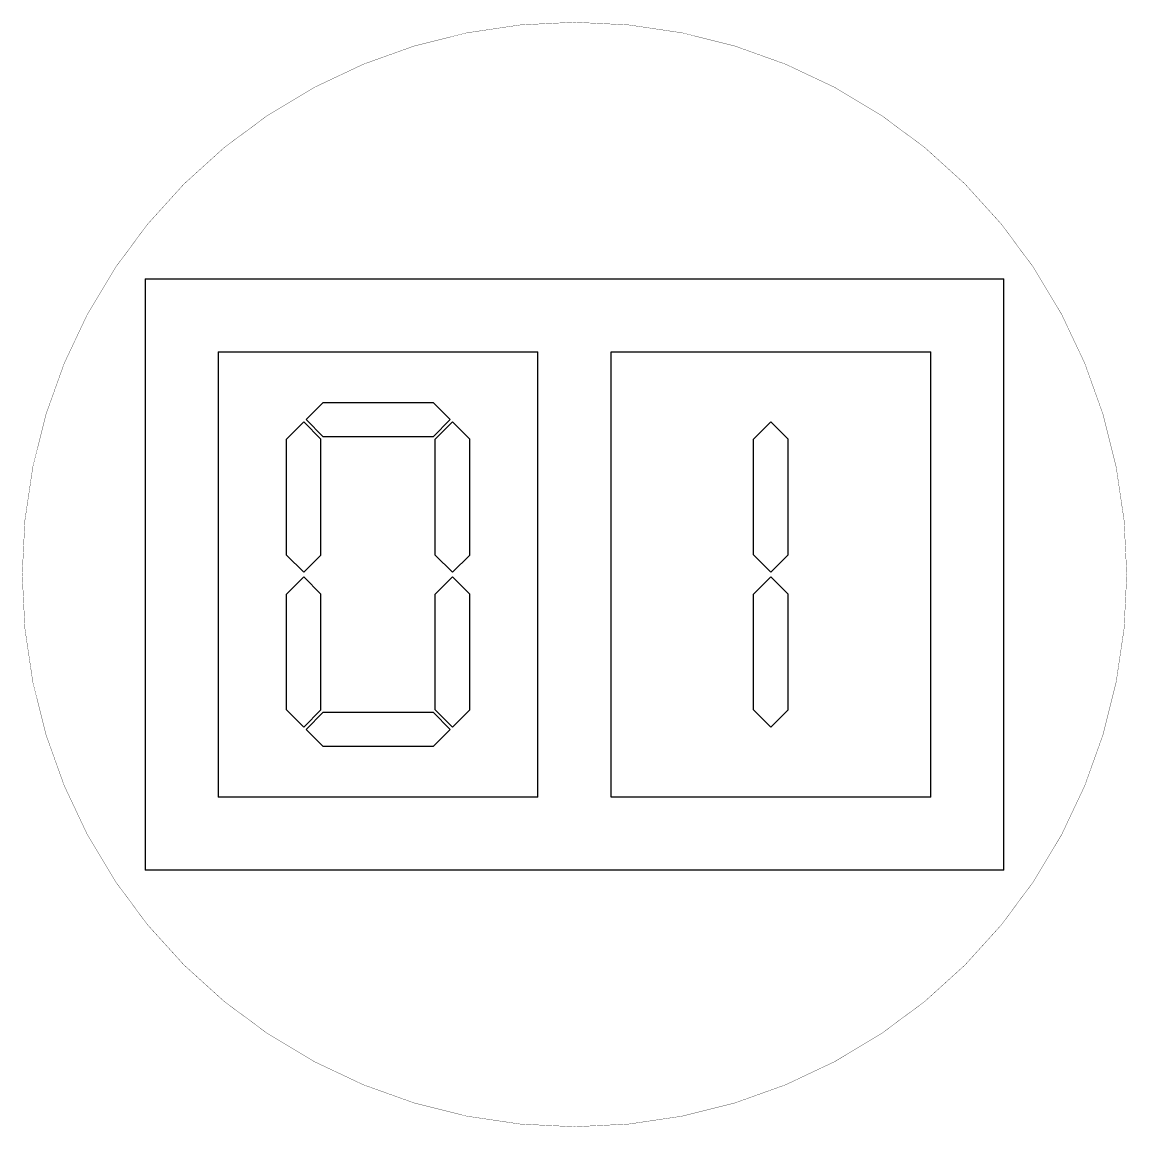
# Model space of a CAD drawing. Header units: millimetres. Extents: x 419.731 to 420.212, y 293.899 to 294.38.
import ezdxf

# ---------------------------------------------------------------- set-up
doc = ezdxf.new("R2010")
doc.units = ezdxf.units.MM
for name, color, linetype in [('Default', 7, 'Continuous'), ('Object', 7, 'Continuous'), ('Title', 7, 'Continuous')]:
    doc.layers.add(name, color=color, linetype=linetype)

msp = doc.modelspace()

# ---------------------------------------------------------------- linework, layer by layer
at = {"layer": 'Default', "color": 7, "linetype": 'Continuous'}
msp.add_line((419.81633, 294.2362), (419.95562, 294.2362), dxfattribs=at)
at = {"layer": 'Object', "color": 7, "linetype": 'Continuous'}
for p, q in [((419.78451, 294.26802), (420.15855, 294.26802)), ((419.78451, 294.26802), (419.78451, 294.01046)), ((420.15855, 294.01046), (420.15855, 294.26802)), ((419.81633, 294.2362), (419.81633, 294.04228)), ((419.95562, 294.04228), (419.95562, 294.2362)), ((419.98744, 294.04228), (419.98744, 294.2362)), ((419.98744, 294.2362), (420.12674, 294.2362)), ((420.12674, 294.04228), (420.12674, 294.2362)), ((419.85456, 294.20673), (419.86206, 294.21423)), ((419.86206, 294.21423), (419.90989, 294.21423)), ((419.91738, 294.20673), (419.90989, 294.21423)), ((419.85456, 294.20673), (419.86206, 294.19924)), ((419.91738, 294.20673), (419.90989, 294.19924)), ((419.85356, 294.20573), (419.84606, 294.19823)), ((419.85356, 294.20573), (419.86106, 294.19824)), ((419.91838, 294.20573), (419.91088, 294.19824)), ((419.91838, 294.20573), (419.92588, 294.19823)), ((420.05709, 294.20574), (420.04959, 294.19824)), ((420.05709, 294.20574), (420.06459, 294.19824)), ((419.84606, 294.14773), (419.84606, 294.19823)), ((419.86106, 294.14773), (419.86106, 294.19824)), ((419.90989, 294.19924), (419.86206, 294.19924)), ((419.91088, 294.14773), (419.91088, 294.19824)), ((419.92588, 294.14773), (419.92588, 294.19823)), ((420.04959, 294.14774), (420.04959, 294.19824)), ((420.06459, 294.14774), (420.06459, 294.19824)), ((419.85356, 294.14024), (419.84606, 294.14773)), ((419.85356, 294.14024), (419.86106, 294.14773)), ((419.91838, 294.14024), (419.91088, 294.14773)), ((419.91838, 294.14024), (419.92588, 294.14773)), ((420.05709, 294.14024), (420.04959, 294.14774)), ((420.05709, 294.14024), (420.06459, 294.14774)), ((419.85356, 294.13824), (419.84606, 294.13074)), ((419.85356, 294.13824), (419.86105, 294.13074)), ((419.91838, 294.13823), (419.91088, 294.13073)), ((419.91838, 294.13823), (419.92588, 294.13073)), ((420.05709, 294.13824), (420.04959, 294.13074)), ((420.05709, 294.13824), (420.06459, 294.13074)), ((419.84606, 294.08024), (419.84606, 294.13074)), ((419.86105, 294.08024), (419.86105, 294.13074)), ((419.91088, 294.08024), (419.91088, 294.13074)), ((419.92588, 294.08024), (419.92588, 294.13074)), ((420.04959, 294.08024), (420.04959, 294.13074)), ((420.06459, 294.08024), (420.06459, 294.13075)), ((419.85355, 294.07274), (419.84606, 294.08024)), ((419.85355, 294.07274), (419.86105, 294.08024)), ((419.85455, 294.07174), (419.86205, 294.07924)), ((419.86205, 294.07924), (419.90988, 294.07924)), ((419.91738, 294.07174), (419.90988, 294.07924)), ((419.91838, 294.07274), (419.91088, 294.08024)), ((419.91838, 294.07274), (419.92588, 294.08024)), ((420.05709, 294.07274), (420.04959, 294.08024)), ((420.05709, 294.07274), (420.06459, 294.08024)), ((419.85455, 294.07174), (419.86205, 294.06424)), ((419.91738, 294.07174), (419.90988, 294.06424)), ((419.90988, 294.06424), (419.86205, 294.06424)), ((419.95562, 294.04228), (419.81633, 294.04228)), ((420.12674, 294.04228), (419.98744, 294.04228)), ((420.15855, 294.01046), (419.78451, 294.01046))]:
    msp.add_line(p, q, dxfattribs=at)
at = {"layer": 'Title', "color": 7, "linetype": 'Continuous', "const_width": 0.00013}
msp.add_lwpolyline([(419.73089, 294.13924, 1), (420.21217, 294.13924, 1), (419.73089, 294.13924, 1)], format="xyb", close=True, dxfattribs=at)

doc.saveas('drawing.dxf')
